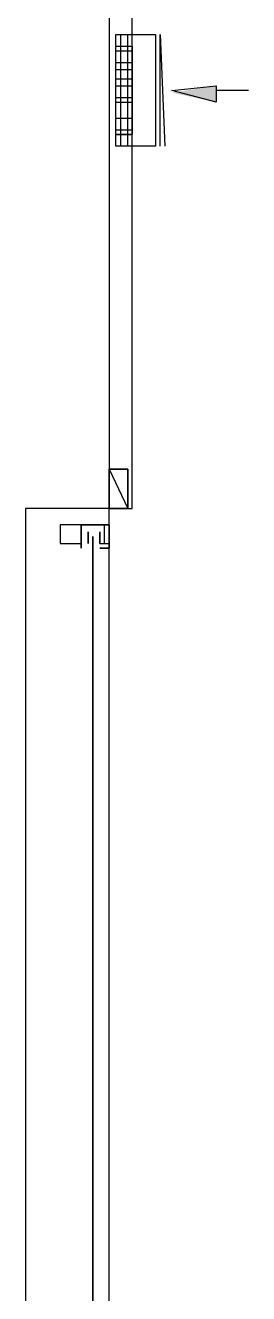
# Model space of a CAD drawing. Header units: millimetres. Extents: x 5 to 415, y 48 to 251.
# Drawn here: x 38.17 to 39.86, y 182.9 to 192.53 of the extents above; entities that cross this region are included whole.
import ezdxf

# ---------------------------------------------------------------- set-up
doc = ezdxf.new("R2010")
doc.units = ezdxf.units.MM
doc.layers.add('H', color=7, linetype='Continuous')
doc.layers.add('P', color=7, linetype='Continuous')

msp = doc.modelspace()

# ---------------------------------------------------------------- hatches: boundary and pattern name
at = {"layer": 'H', "linetype": 'Continuous'}
msp.add_hatch(color=256, dxfattribs=at).paths.add_polyline_path([(39.617, 191.946), (39.282, 192.017), (39.617, 192.07), (39.617, 191.946)])

# ---------------------------------------------------------------- linework, layer by layer
at = {"layer": 'P'}
for points in [[(38.806, 196.356), (38.806, 188.86)], [(38.806, 196.356), (38.806, 188.86)], [(38.982, 188.86), (38.982, 196.356)], [(38.982, 188.86), (38.982, 196.356)], [(38.858, 191.611), (38.858, 192.458)], [(38.858, 191.611), (38.858, 192.458)], [(38.858, 192.458), (39.158, 192.458)], [(38.894, 191.611), (38.894, 192.458)], [(38.894, 191.611), (38.894, 192.458)], [(38.894, 191.611), (38.894, 192.458)], [(38.947, 191.611), (38.947, 192.458)], [(38.947, 191.611), (38.947, 192.458)], [(38.982, 191.611), (38.982, 192.458)], [(38.982, 191.611), (38.982, 192.458)], [(39.158, 192.458), (39.158, 191.611)], [(39.194, 191.611), (39.194, 192.458)], [(39.194, 192.458), (39.229, 191.611)], [(38.858, 191.699), (38.858, 192.37)], [(38.858, 192.37), (38.982, 192.37)], [(38.858, 192.334), (38.982, 192.334)], [(38.982, 192.37), (38.982, 191.699)], [(38.858, 192.246), (38.982, 192.246)], [(38.858, 192.193), (38.982, 192.193)], [(38.858, 192.123), (38.982, 192.123)], [(38.858, 192.07), (38.982, 192.07)], [(39.282, 192.035), (39.617, 192.07)], [(39.617, 191.946), (39.282, 192.035)], [(39.617, 192.07), (39.617, 191.946)], [(39.864, 192.035), (39.617, 192.035)], [(38.858, 191.982), (38.982, 191.982)], [(38.858, 191.946), (38.982, 191.946)], [(38.858, 191.823), (38.982, 191.823)], [(38.858, 191.735), (38.982, 191.735)], [(38.858, 191.699), (38.982, 191.699)], [(38.982, 191.699), (38.858, 191.699)], [(39.158, 191.611), (38.858, 191.611)], [(38.806, 188.86), (38.806, 189.159)], [(38.806, 189.159), (38.947, 189.159)], [(38.806, 189.159), (38.947, 188.86)], [(38.806, 188.86), (38.806, 189.159)], [(38.806, 189.159), (38.947, 189.159)], [(38.806, 189.159), (38.806, 188.86)], [(38.947, 189.159), (38.806, 189.159)], [(38.947, 189.159), (38.947, 188.86)], [(38.947, 189.159), (38.947, 188.86)], [(38.947, 188.86), (38.947, 189.159)], [(38.171, 188.86), (38.171, 181.786)], [(38.806, 188.86), (38.171, 188.86)], [(38.947, 188.86), (38.806, 188.86)], [(38.806, 188.86), (38.982, 188.86)], [(38.947, 188.86), (38.806, 188.86)], [(38.806, 181.786), (38.806, 188.86)], [(38.594, 188.736), (38.435, 188.736)], [(38.435, 188.736), (38.435, 188.595)], [(38.806, 188.736), (38.594, 188.736)], [(38.594, 188.736), (38.806, 188.736)], [(38.594, 188.736), (38.594, 188.56)], [(38.594, 188.56), (38.594, 188.736)], [(38.594, 188.736), (38.594, 188.595)], [(38.594, 188.595), (38.594, 188.736)], [(38.806, 188.736), (38.594, 188.736)], [(38.594, 188.736), (38.594, 188.595)], [(38.647, 188.683), (38.647, 188.595)], [(38.647, 188.595), (38.647, 188.683)], [(38.682, 181.998), (38.682, 188.648)], [(38.682, 188.648), (38.682, 181.998)], [(38.735, 188.595), (38.735, 188.683)], [(38.735, 188.683), (38.735, 188.595)], [(38.77, 188.595), (38.77, 188.736)], [(38.806, 188.56), (38.806, 188.736)], [(38.806, 188.736), (38.806, 188.56)], [(38.806, 188.736), (38.806, 188.595)], [(38.806, 188.595), (38.806, 188.736)], [(38.435, 188.595), (38.594, 188.595)], [(38.735, 188.595), (38.806, 188.595)], [(38.735, 188.56), (38.806, 188.56)], [(38.806, 188.56), (38.735, 188.56)]]:
    msp.add_lwpolyline(points, dxfattribs=at)

doc.saveas('drawing.dxf')
